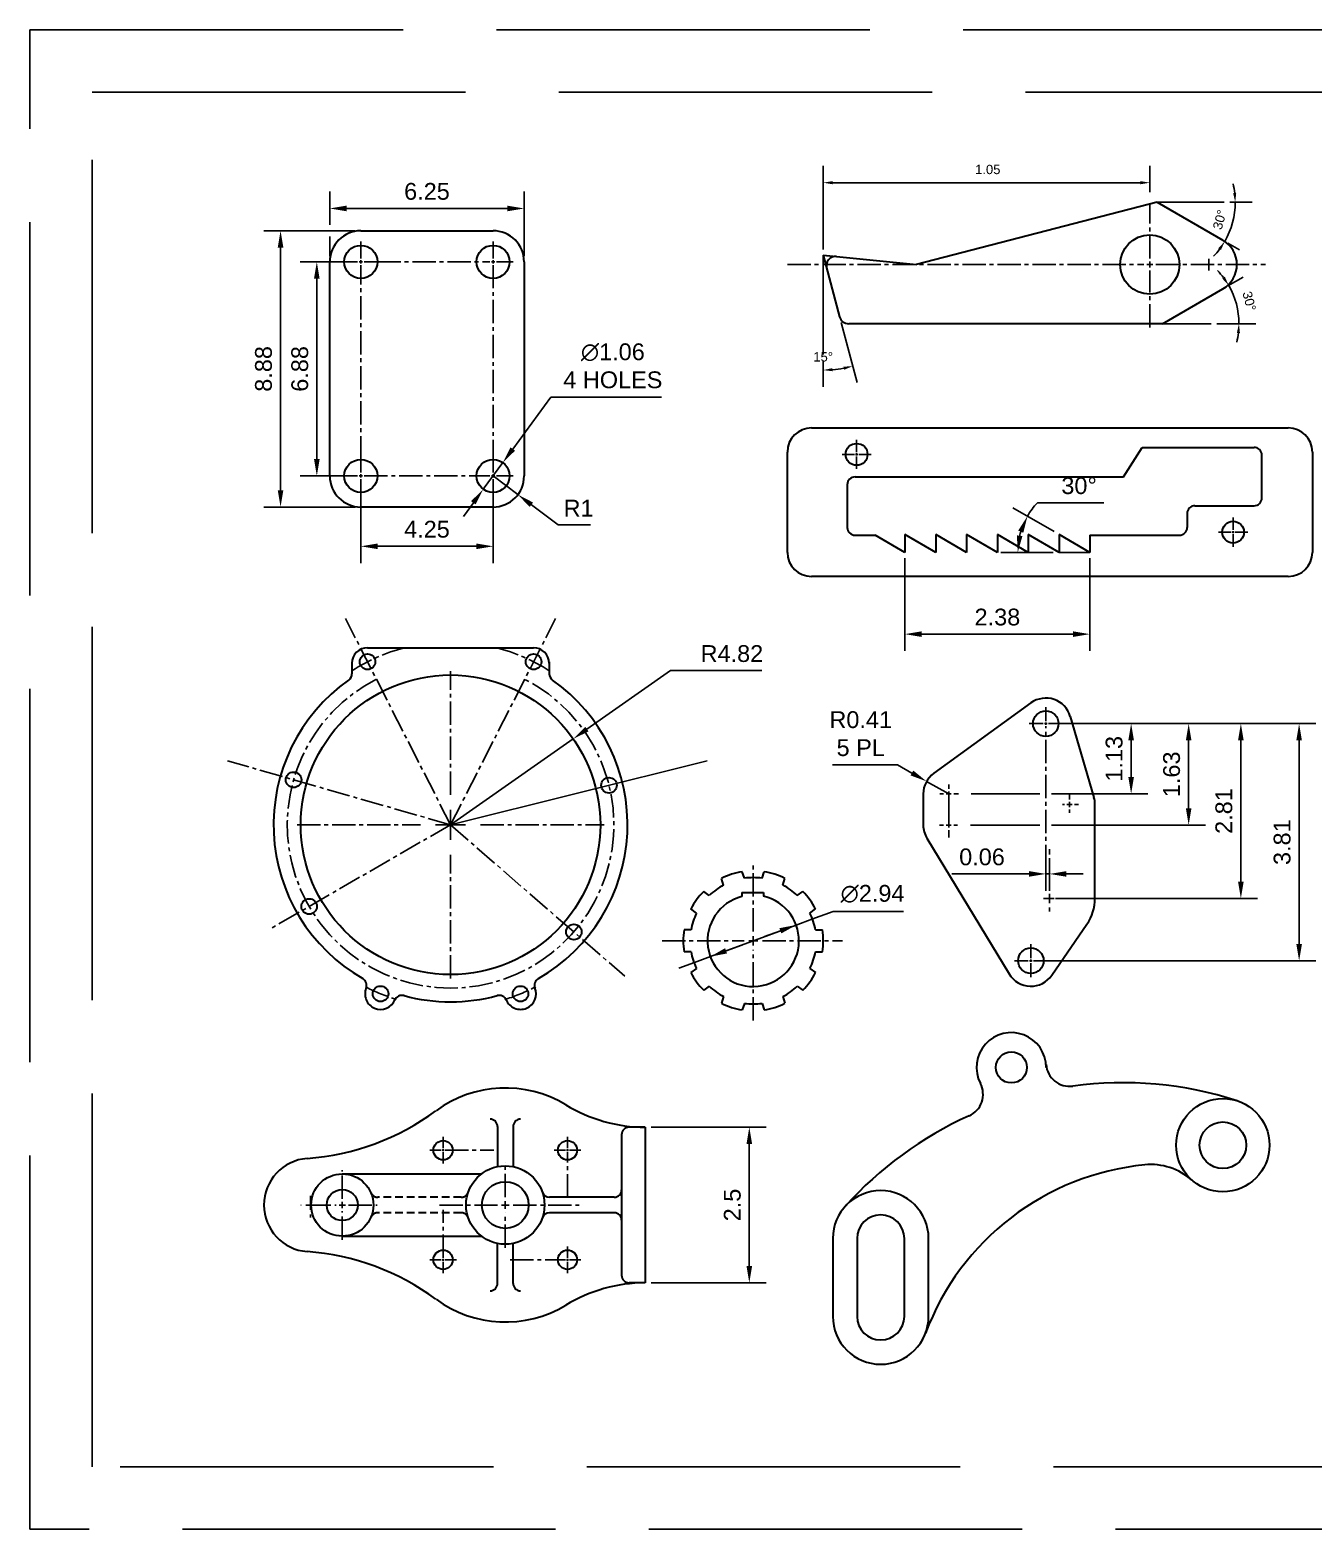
# Model space of a CAD drawing. Header units: millimetres. Extents: x -279.3 to -217.4, y 682.8 to 730.9.
# Drawn here: x -279.32 to -238.07, y 682.76 to 730.94 of the extents above; entities that cross this region are included whole.
import ezdxf

# ---------------------------------------------------------------- set-up
doc = ezdxf.new("R2010")
doc.units = ezdxf.units.MM
doc.header["$MEASUREMENT"] = 0
for name, pattern in [('ACAD_ISO02W100', [15, 12, -3]), ('CENTER2', [1.125, 0.75, -0.125, 0.125, -0.125]), ('DASHED2', [0.375, 0.25, -0.125])]:
    doc.linetypes.add(name, pattern=pattern)
doc.styles.get("Standard").update_dxf_attribs({"font": 'arial.ttf'})
doc.dimstyles.get("Standard").update_dxf_attribs({"dimscale": 3, "dimtxt": 0.18, "dimasz": 0.18, "dimexe": 0.18, "dimexo": 0.0625, "dimgap": 0.09, "dimtad": 1, "dimtoh": 1, "dimdsep": 46, "dimtxsty": 'Standard', "dimcen": 0.09, "dimadec": 0, "dimazin": 0, "dimtfac": 1, "dimtmove": 0, "dimatfit": 3, "dimfxl": 1, "dimtolj": 1, "dimtzin": 0, "dimarcsym": 0})

# ---------------------------------------------------------------- blocks, each defined once
blk = doc.blocks.new('*U1')
at = {"color": 0, "linetype": 'CENTER2', "transparency": 16777216}
for p, q in [((0, 0.1062), (0, 0.651)), ((-3.719, 0), (-0.1062, 0)), ((0.1062, 0), (0.651, 0)), ((0, -6.469), (0, -0.1062))]:
    blk.add_line(p, q, dxfattribs=at)
at = {"color": 0, "linetype": 'Continuous', "transparency": 16777216}
for p, q in [((-0.0531, 0), (0.0531, 0)), ((0, -0.0531), (0, 0.0531))]:
    blk.add_line(p, q, dxfattribs=at)
blk = doc.blocks.new('*U2')
at = {"color": 0, "linetype": 'CENTER2', "transparency": 16777216}
for p, q in [((0, 0.1062), (0, 0.651)), ((-0.651, 0), (-0.1062, 0)), ((0.1062, 0), (0.651, 0)), ((0, -6.349), (0, -0.1062))]:
    blk.add_line(p, q, dxfattribs=at)
at = {"color": 0, "linetype": 'Continuous', "transparency": 16777216}
for p, q in [((-0.0531, 0), (0.0531, 0)), ((0, -0.0531), (0, 0.0531))]:
    blk.add_line(p, q, dxfattribs=at)
blk = doc.blocks.new('*U3')
at = {"color": 0, "linetype": 'CENTER2', "transparency": 16777216}
for p, q in [((0, 0.1062), (0, 0.651)), ((-0.651, 0), (-0.1062, 0)), ((0.1062, 0), (3.719, 0)), ((0, -0.651), (0, -0.1062))]:
    blk.add_line(p, q, dxfattribs=at)
at = {"color": 0, "linetype": 'Continuous', "transparency": 16777216}
for p, q in [((-0.0531, 0), (0.0531, 0)), ((0, -0.0531), (0, 0.0531))]:
    blk.add_line(p, q, dxfattribs=at)
blk = doc.blocks.new('*U4')
at = {"color": 0, "linetype": 'CENTER2', "transparency": 16777216}
for p, q in [((0, 0.1062), (0, 0.651)), ((-0.651, 0), (-0.1062, 0)), ((0.1062, 0), (0.651, 0)), ((0, -0.651), (0, -0.1062))]:
    blk.add_line(p, q, dxfattribs=at)
at = {"color": 0, "linetype": 'Continuous', "transparency": 16777216}
for p, q in [((-0.0531, 0), (0.0531, 0)), ((0, -0.0531), (0, 0.0531))]:
    blk.add_line(p, q, dxfattribs=at)
blk = doc.blocks.new('*D5')
at = {"color": 0, "lineweight": -2, "transparency": 16777216}
for p, q in [((-269.683, 724.675), (-269.683, 725.744)), ((-263.433, 723.675), (-263.433, 725.744)), ((-269.143, 725.204), (-263.973, 725.204)), ((-269.683, 723.675), (-269.683, 724.3))]:
    blk.add_line(p, q, dxfattribs=at)
at = {"color": 0, "transparency": 16777216}
for points in [[(-269.143, 725.294), (-269.143, 725.114), (-269.683, 725.204)], [(-263.973, 725.294), (-263.973, 725.114), (-263.433, 725.204)]]:
    blk.add_solid(points, dxfattribs=at)
at = {"layer": 'Defpoints', "color": 0, "transparency": 16777216}
for p in [(-263.433, 725.204), (-269.683, 723.487), (-263.433, 723.487)]:
    blk.add_point(p, dxfattribs=at)
at = {"color": 0, "transparency": 16777216, "insert": (-266.558, 725.75), "char_height": 0.54, "attachment_point": 5}
blk.add_mtext('\\A1;6.25', dxfattribs=at)
blk = doc.blocks.new('*D6')
at = {"color": 0, "lineweight": -2, "transparency": 16777216}
for p, q in [((-268.87, 724.487), (-271.804, 724.487)), ((-271.264, 723.947), (-271.264, 716.147)), ((-268.87, 715.607), (-271.804, 715.607))]:
    blk.add_line(p, q, dxfattribs=at)
at = {"color": 0, "transparency": 16777216}
for points in [[(-271.354, 723.947), (-271.174, 723.947), (-271.264, 724.487)], [(-271.354, 716.147), (-271.174, 716.147), (-271.264, 715.607)]]:
    blk.add_solid(points, dxfattribs=at)
at = {"layer": 'Defpoints', "color": 0, "transparency": 16777216}
for p in [(-268.683, 724.487), (-271.264, 715.607), (-268.683, 715.607)]:
    blk.add_point(p, dxfattribs=at)
at = {"color": 0, "transparency": 16777216, "insert": (-271.81, 720.047), "char_height": 0.54, "attachment_point": 5, "rotation": 90}
blk.add_mtext('\\A1;8.88', dxfattribs=at)
blk = doc.blocks.new('*D7')
at = {"color": 0, "lineweight": -2, "transparency": 16777216}
for p, q in [((-268.87, 723.487), (-270.638, 723.487)), ((-270.098, 722.947), (-270.098, 717.147)), ((-268.87, 716.607), (-270.638, 716.607))]:
    blk.add_line(p, q, dxfattribs=at)
at = {"color": 0, "transparency": 16777216}
for points in [[(-270.188, 722.947), (-270.008, 722.947), (-270.098, 723.487)], [(-270.188, 717.147), (-270.008, 717.147), (-270.098, 716.607)]]:
    blk.add_solid(points, dxfattribs=at)
at = {"layer": 'Defpoints', "color": 0, "transparency": 16777216}
for p in [(-268.683, 723.487), (-270.098, 716.607), (-268.683, 716.607)]:
    blk.add_point(p, dxfattribs=at)
at = {"color": 0, "transparency": 16777216, "insert": (-270.644, 720.047), "char_height": 0.54, "attachment_point": 5, "rotation": 90}
blk.add_mtext('\\A1;6.88', dxfattribs=at)
blk = doc.blocks.new('*D8')
at = {"color": 0, "lineweight": -2, "transparency": 16777216}
for p, q in [((-268.683, 716.42), (-268.683, 713.806)), ((-264.433, 716.42), (-264.433, 713.806)), ((-268.143, 714.346), (-264.973, 714.346))]:
    blk.add_line(p, q, dxfattribs=at)
at = {"color": 0, "transparency": 16777216}
for points in [[(-268.143, 714.436), (-268.143, 714.256), (-268.683, 714.346)], [(-264.973, 714.436), (-264.973, 714.256), (-264.433, 714.346)]]:
    blk.add_solid(points, dxfattribs=at)
at = {"layer": 'Defpoints', "color": 0, "transparency": 16777216}
for p in [(-268.683, 716.607), (-264.433, 716.607), (-264.433, 714.346)]:
    blk.add_point(p, dxfattribs=at)
at = {"color": 0, "transparency": 16777216, "insert": (-266.558, 714.891), "char_height": 0.54, "attachment_point": 5}
blk.add_mtext('\\A1;4.25', dxfattribs=at)
blk = doc.blocks.new('*D9')
at = {"color": 0, "lineweight": -2, "transparency": 16777216}
for p, q in [((-262.58, 719.135), (-263.8, 717.471)), ((-259.013, 719.135), (-262.58, 719.135)), ((-264.747, 716.179), (-264.119, 717.035)), ((-265.066, 715.743), (-265.385, 715.308))]:
    blk.add_line(p, q, dxfattribs=at)
at = {"color": 0, "transparency": 16777216}
for points in [[(-263.872, 717.524), (-263.727, 717.418), (-264.119, 717.035)], [(-265.139, 715.797), (-264.994, 715.69), (-264.747, 716.179)]]:
    blk.add_solid(points, dxfattribs=at)
at = {"layer": 'Defpoints', "color": 0, "transparency": 16777216}
for p in [(-264.119, 717.035), (-264.747, 716.179)]:
    blk.add_point(p, dxfattribs=at)
at = {"color": 0, "transparency": 16777216, "insert": (-260.582, 720.144), "char_height": 0.54, "attachment_point": 5}
blk.add_mtext('\\A1;∅1.06\\P4 HOLES', dxfattribs=at)
blk = doc.blocks.new('*D10')
at = {"color": 0, "lineweight": -2, "transparency": 16777216}
for p, q in [((-264.433, 716.607), (-263.634, 716.006)), ((-262.337, 715.032), (-263.202, 715.682)), ((-261.3, 715.032), (-262.337, 715.032))]:
    blk.add_line(p, q, dxfattribs=at)
at = {"color": 0, "transparency": 16777216}
blk.add_solid([(-263.148, 715.754), (-263.256, 715.61), (-263.634, 716.006)], dxfattribs=at)
at = {"layer": 'Defpoints', "color": 0, "transparency": 16777216}
for p in [(-264.433, 716.607), (-263.634, 716.006)]:
    blk.add_point(p, dxfattribs=at)
at = {"color": 0, "transparency": 16777216, "insert": (-261.683, 715.573), "char_height": 0.54, "attachment_point": 5}
blk.add_mtext('\\A1;R1', dxfattribs=at)
blk = doc.blocks.new('*U11')
at = {"color": 0, "linetype": 'CENTER2', "transparency": 16777216}
for p, q in [((0, 0.19), (0, 1.931)), ((-11.651, 0), (-0.19, 0)), ((0.19, 0), (3.716, 0)), ((0, -2.02), (0, -0.19))]:
    blk.add_line(p, q, dxfattribs=at)
at = {"color": 0, "linetype": 'Continuous', "transparency": 16777216}
for p, q in [((-0.095, 0), (0.095, 0)), ((0, -0.095), (0, 0.095))]:
    blk.add_line(p, q, dxfattribs=at)
blk = doc.blocks.new('*D12')
at = {"color": 0, "lineweight": -2, "ltscale": 0.1, "transparency": 16777216}
for p, q in [((-253.821, 723.889), (-253.821, 726.572)), ((-243.321, 725.723), (-243.321, 726.572)), ((-253.521, 726.032), (-243.621, 726.032))]:
    blk.add_line(p, q, dxfattribs=at)
at = {"color": 0, "ltscale": 0.1, "transparency": 16777216}
for points in [[(-253.521, 726.082), (-253.521, 725.982), (-253.821, 726.032)], [(-243.621, 726.082), (-243.621, 725.982), (-243.321, 726.032)]]:
    blk.add_solid(points, dxfattribs=at)
at = {"layer": 'Defpoints', "color": 0, "ltscale": 0.1, "transparency": 16777216}
for p in [(-243.321, 726.032), (-243.321, 725.536), (-253.821, 723.701)]:
    blk.add_point(p, dxfattribs=at)
at = {"color": 0, "ltscale": 0.1, "transparency": 16777216, "insert": (-248.53, 726.455), "char_height": 0.3, "attachment_point": 5}
blk.add_mtext('\\A1;1.05', dxfattribs=at)
blk = doc.blocks.new('*D13')
at = {"color": 0, "lineweight": -2, "ltscale": 0.1, "transparency": 16777216}
for p, q in [((-253.243, 721.543), (-252.726, 719.614)), ((-253.821, 720.321), (-253.821, 719.469))]:
    blk.add_line(p, q, dxfattribs=at)
blk.add_arc((-253.821, 723.701), 3.692, 274.6568, 280.3432, dxfattribs=at)
at = {"color": 0, "ltscale": 0.1, "transparency": 16777216}
for points in [[(-253.519, 719.972), (-253.523, 720.072), (-253.821, 720.009)], [(-253.169, 720.118), (-253.147, 720.021), (-252.865, 720.135)]]:
    blk.add_solid(points, dxfattribs=at)
at = {"layer": 'Defpoints', "color": 0, "ltscale": 0.1, "transparency": 16777216}
for p in [(-253.821, 723.701), (-253.821, 723.701), (-253.291, 721.724), (-253.821, 720.509), (-253.18, 720.065)]:
    blk.add_point(p, dxfattribs=at)
at = {"color": 0, "ltscale": 0.1, "transparency": 16777216, "insert": (-253.821, 720.433), "char_height": 0.3, "attachment_point": 5}
blk.add_mtext('\\A1;15°', dxfattribs=at)
blk = doc.blocks.new('*U14')
at = {"color": 0, "linetype": 'CENTER2', "transparency": 16777216}
for p, q in [((0, 0.082), (0, 0.53)), ((-0.53, 0), (-0.082, 0)), ((0.082, 0), (0.53, 0)), ((0, -4.642), (0, -0.082))]:
    blk.add_line(p, q, dxfattribs=at)
at = {"color": 0, "linetype": 'Continuous', "transparency": 16777216}
for p, q in [((-0.041, 0), (0.041, 0)), ((0, -0.041), (0, 0.041))]:
    blk.add_line(p, q, dxfattribs=at)
blk = doc.blocks.new('*U15')
at = {"color": 0, "linetype": 'CENTER2', "transparency": 16777216}
for p, q in [((0, 0.082), (0, 0.53)), ((-0.53, 0), (-0.082, 0)), ((0.082, 0), (0.53, 0)), ((0, -0.53), (0, -0.082))]:
    blk.add_line(p, q, dxfattribs=at)
at = {"color": 0, "linetype": 'Continuous', "transparency": 16777216}
for p, q in [((-0.041, 0), (0.041, 0)), ((0, -0.041), (0, 0.041))]:
    blk.add_line(p, q, dxfattribs=at)
blk = doc.blocks.new('*U16')
at = {"color": 0, "linetype": 'CENTER2', "transparency": 16777216}
for p, q in [((-0.287, 0), (-0.164, 0)), ((0, 0.164), (0, 0.303)), ((0.164, 0), (0.315, 0)), ((0, -0.94), (0, -0.164))]:
    blk.add_line(p, q, dxfattribs=at)
at = {"color": 0, "linetype": 'Continuous', "transparency": 16777216}
for p, q in [((-0.082, 0), (0.082, 0)), ((0, -0.082), (0, 0.082))]:
    blk.add_line(p, q, dxfattribs=at)
blk = doc.blocks.new('*U17')
at = {"color": 0, "linetype": 'CENTER2', "transparency": 16777216}
for p, q in [((0, 0.164), (0, 0.94)), ((-0.3, 0), (-0.164, 0)), ((0.164, 0), (0.279, 0)), ((0, -0.396), (0, -0.164))]:
    blk.add_line(p, q, dxfattribs=at)
at = {"color": 0, "linetype": 'Continuous', "transparency": 16777216}
for p, q in [((-0.082, 0), (0.082, 0)), ((0, -0.082), (0, 0.082))]:
    blk.add_line(p, q, dxfattribs=at)
blk = doc.blocks.new('*U18')
at = {"color": 0, "linetype": 'CENTER2', "transparency": 16777216}
for p, q in [((0, 0.292), (0, 1.58)), ((-0.193, 0), (-0.146, 0)), ((0.292, 0), (0.554, 0)), ((0, -0.418), (0, -0.292))]:
    blk.add_line(p, q, dxfattribs=at)
at = {"color": 0, "linetype": 'Continuous', "transparency": 16777216}
for p, q in [((-0.146, 0), (0.146, 0)), ((0, -0.146), (0, 0.146))]:
    blk.add_line(p, q, dxfattribs=at)
blk = doc.blocks.new('*U19')
at = {"color": 0, "linetype": 'CENTER2', "transparency": 16777216}
for p, q in [((-0.227, 0), (-0.164, 0)), ((0, 0.164), (0, 0.317)), ((0.164, 0), (0.286, 0)), ((0, -0.271), (0, -0.164))]:
    blk.add_line(p, q, dxfattribs=at)
at = {"color": 0, "linetype": 'Continuous', "transparency": 16777216}
for p, q in [((-0.082, 0), (0.082, 0)), ((0, -0.082), (0, 0.082))]:
    blk.add_line(p, q, dxfattribs=at)
blk = doc.blocks.new('*D20')
at = {"color": 0, "lineweight": -2, "transparency": 16777216}
for p, q in [((-246.664, 704.179), (-246.664, 703.276)), ((-246.544, 704.179), (-246.544, 703.276)), ((-247.204, 703.816), (-249.687, 703.816)), ((-246.544, 703.816), (-246.664, 703.816)), ((-246.004, 703.816), (-245.464, 703.816))]:
    blk.add_line(p, q, dxfattribs=at)
at = {"color": 0, "transparency": 16777216}
for points in [[(-247.204, 703.906), (-247.204, 703.726), (-246.664, 703.816)], [(-246.004, 703.906), (-246.004, 703.726), (-246.544, 703.816)]]:
    blk.add_solid(points, dxfattribs=at)
at = {"layer": 'Defpoints', "color": 0, "transparency": 16777216}
for p in [(-246.664, 704.367), (-246.544, 704.367), (-246.664, 703.816)]:
    blk.add_point(p, dxfattribs=at)
at = {"color": 0, "transparency": 16777216, "insert": (-248.715, 704.361), "char_height": 0.54, "attachment_point": 5}
blk.add_mtext('\\A1;0.06', dxfattribs=at)
blk = doc.blocks.new('*D21')
at = {"color": 0, "lineweight": -2, "transparency": 16777216}
for p, q in [((-253.522, 707.325), (-251.437, 707.325)), ((-251.437, 707.325), (-250.967, 707.059)), ((-249.784, 706.387), (-250.497, 706.792))]:
    blk.add_line(p, q, dxfattribs=at)
at = {"color": 0, "transparency": 16777216}
blk.add_solid([(-250.923, 707.137), (-251.011, 706.981), (-250.497, 706.792)], dxfattribs=at)
at = {"layer": 'Defpoints', "color": 0, "transparency": 16777216}
for p in [(-250.497, 706.792), (-249.784, 706.387)]:
    blk.add_point(p, dxfattribs=at)
at = {"color": 0, "transparency": 16777216, "insert": (-252.614, 708.321), "char_height": 0.54, "attachment_point": 5}
blk.add_mtext('\\A1;R0.41\\P5 PL', dxfattribs=at)
blk = doc.blocks.new('*D22')
at = {"color": 0, "lineweight": -2, "transparency": 16777216}
for p, q in [((-240.745, 725.401), (-240.035, 725.401)), ((-240.809, 724.087), (-240.443, 723.876))]:
    blk.add_line(p, q, dxfattribs=at)
for start, end in [(6.8505, 13.7009), (330, 0), (316.2991, 323.1495)]:
    blk.add_arc((-243.085, 725.401), 2.511, start, end, dxfattribs=at)
at = {"color": 0, "transparency": 16777216}
for points in [[(-240.543, 725.704), (-240.642, 725.698), (-240.575, 725.401)], [(-241.118, 723.923), (-241.034, 723.868), (-240.911, 724.146)]]:
    blk.add_solid(points, dxfattribs=at)
at = {"layer": 'Defpoints', "color": 0, "transparency": 16777216}
for p in [(-243.085, 725.401), (-243.085, 725.401), (-240.933, 725.401), (-240.613, 724.966), (-240.971, 724.181)]:
    blk.add_point(p, dxfattribs=at)
at = {"color": 0, "transparency": 16777216, "insert": (-241.074, 724.843), "char_height": 0.3, "attachment_point": 5, "rotation": 74.4737}
blk.add_mtext('\\A1;30°', dxfattribs=at)
blk = doc.blocks.new('*D23')
at = {"color": 0, "lineweight": -2, "transparency": 16777216}
for p, q in [((-240.809, 722.716), (-240.317, 723)), ((-241.163, 721.501), (-239.915, 721.501))]:
    blk.add_line(p, q, dxfattribs=at)
for start, end in [(37.0005, 44.0011), (0, 30), (345.9989, 352.9995)]:
    blk.add_arc((-242.912, 721.501), 2.457, start, end, dxfattribs=at)
at = {"color": 0, "transparency": 16777216}
for points in [[(-240.908, 723.008), (-240.992, 722.952), (-240.784, 722.73)], [(-240.523, 721.205), (-240.423, 721.199), (-240.455, 721.501)]]:
    blk.add_solid(points, dxfattribs=at)
at = {"layer": 'Defpoints', "color": 0, "transparency": 16777216}
for p in [(-240.971, 722.622), (-240.603, 722.342), (-242.912, 721.501), (-242.912, 721.501), (-241.35, 721.501)]:
    blk.add_point(p, dxfattribs=at)
at = {"color": 0, "transparency": 16777216, "insert": (-240.124, 722.224), "char_height": 0.3, "attachment_point": 5, "rotation": 284.5297}
blk.add_mtext('\\A1;30°', dxfattribs=at)
blk = doc.blocks.new('*D24')
at = {"color": 0, "lineweight": -2, "transparency": 16777216}
for p, q in [((-246.477, 708.647), (-243.381, 708.647)), ((-243.921, 708.107), (-243.921, 706.927)), ((-249.059, 706.387), (-246.852, 706.387)), ((-246.477, 706.387), (-243.381, 706.387))]:
    blk.add_line(p, q, dxfattribs=at)
at = {"color": 0, "transparency": 16777216}
for points in [[(-244.011, 708.107), (-243.831, 708.107), (-243.921, 708.647)], [(-244.011, 706.927), (-243.831, 706.927), (-243.921, 706.387)]]:
    blk.add_solid(points, dxfattribs=at)
at = {"layer": 'Defpoints', "color": 0, "transparency": 16777216}
for p in [(-246.664, 708.647), (-249.246, 706.387), (-243.921, 706.387)]:
    blk.add_point(p, dxfattribs=at)
at = {"color": 0, "transparency": 16777216, "insert": (-244.466, 707.517), "char_height": 0.54, "attachment_point": 5, "rotation": 90}
blk.add_mtext('\\A1;1.13', dxfattribs=at)
blk = doc.blocks.new('*D25')
at = {"color": 0, "lineweight": -2, "transparency": 16777216}
for p, q in [((-246.477, 708.647), (-241.532, 708.647)), ((-242.072, 708.107), (-242.072, 705.927)), ((-249.086, 705.387), (-246.852, 705.387)), ((-246.477, 705.387), (-241.532, 705.387))]:
    blk.add_line(p, q, dxfattribs=at)
at = {"color": 0, "transparency": 16777216}
for points in [[(-242.162, 708.107), (-241.982, 708.107), (-242.072, 708.647)], [(-242.162, 705.927), (-241.982, 705.927), (-242.072, 705.387)]]:
    blk.add_solid(points, dxfattribs=at)
at = {"layer": 'Defpoints', "color": 0, "transparency": 16777216}
for p in [(-246.664, 708.647), (-249.274, 705.387), (-242.072, 705.387)]:
    blk.add_point(p, dxfattribs=at)
at = {"color": 0, "transparency": 16777216, "insert": (-242.618, 707.017), "char_height": 0.54, "attachment_point": 5, "rotation": 90}
blk.add_mtext('\\A1;1.63', dxfattribs=at)
blk = doc.blocks.new('*D26')
at = {"color": 0, "lineweight": -2, "transparency": 16777216}
for p, q in [((-246.477, 708.647), (-239.854, 708.647)), ((-240.394, 708.107), (-240.394, 703.567)), ((-246.357, 703.027), (-239.854, 703.027))]:
    blk.add_line(p, q, dxfattribs=at)
at = {"color": 0, "transparency": 16777216}
for points in [[(-240.484, 708.107), (-240.304, 708.107), (-240.394, 708.647)], [(-240.484, 703.567), (-240.304, 703.567), (-240.394, 703.027)]]:
    blk.add_solid(points, dxfattribs=at)
at = {"layer": 'Defpoints', "color": 0, "transparency": 16777216}
for p in [(-246.664, 708.647), (-246.544, 703.027), (-240.394, 703.027)]:
    blk.add_point(p, dxfattribs=at)
at = {"color": 0, "transparency": 16777216, "insert": (-240.939, 705.837), "char_height": 0.54, "attachment_point": 5, "rotation": 90}
blk.add_mtext('\\A1;2.81', dxfattribs=at)
blk = doc.blocks.new('*D27')
at = {"color": 0, "lineweight": -2, "transparency": 16777216}
for p, q in [((-246.477, 708.647), (-237.981, 708.647)), ((-238.521, 708.107), (-238.521, 701.567)), ((-246.957, 701.027), (-237.981, 701.027))]:
    blk.add_line(p, q, dxfattribs=at)
at = {"color": 0, "transparency": 16777216}
for points in [[(-238.611, 708.107), (-238.431, 708.107), (-238.521, 708.647)], [(-238.611, 701.567), (-238.431, 701.567), (-238.521, 701.027)]]:
    blk.add_solid(points, dxfattribs=at)
at = {"layer": 'Defpoints', "color": 0, "transparency": 16777216}
for p in [(-246.664, 708.647), (-247.144, 701.027), (-238.521, 701.027)]:
    blk.add_point(p, dxfattribs=at)
at = {"color": 0, "transparency": 16777216, "insert": (-239.066, 704.837), "char_height": 0.54, "attachment_point": 5, "rotation": 90}
blk.add_mtext('\\A1;3.81', dxfattribs=at)
blk = doc.blocks.new('*U28')
at = {"color": 0, "linetype": 'CENTER2', "transparency": 16777216}
for p, q in [((-0.47, 0), (-0.07, 0)), ((0, 0.07), (0, 0.47)), ((0.07, 0), (0.47, 0)), ((0, -0.47), (0, -0.07))]:
    blk.add_line(p, q, dxfattribs=at)
at = {"color": 0, "linetype": 'Continuous', "transparency": 16777216}
for p, q in [((-0.035, 0), (0.035, 0)), ((0, -0.035), (0, 0.035))]:
    blk.add_line(p, q, dxfattribs=at)
blk = doc.blocks.new('*U29')
at = {"color": 0, "linetype": 'CENTER2', "transparency": 16777216}
for p, q in [((-0.47, 0), (-0.07, 0)), ((0, 0.07), (0, 0.47)), ((0.07, 0), (0.47, 0)), ((0, -0.47), (0, -0.07))]:
    blk.add_line(p, q, dxfattribs=at)
at = {"color": 0, "linetype": 'Continuous', "transparency": 16777216}
for p, q in [((-0.035, 0), (0.035, 0)), ((0, -0.035), (0, 0.035))]:
    blk.add_line(p, q, dxfattribs=at)
blk = doc.blocks.new('*D30')
at = {"color": 0, "lineweight": -2, "transparency": 16777216}
for p, q in [((-246.399, 714.817), (-247.724, 715.582)), ((-246.933, 715.745), (-244.794, 715.745)), ((-246.424, 714.151), (-248.107, 714.151))]:
    blk.add_line(p, q, dxfattribs=at)
for start, end in [(136.6468, 150), (163.3532, 166.6468)]:
    blk.add_arc((-245.245, 714.151), 2.322, start, end, dxfattribs=at)
at = {"color": 0, "transparency": 16777216}
for points in [[(-247.552, 714.851), (-247.387, 714.78), (-247.256, 715.312)], [(-247.415, 714.676), (-247.594, 714.697), (-247.567, 714.151)]]:
    blk.add_solid(points, dxfattribs=at)
at = {"layer": 'Defpoints', "color": 0, "transparency": 16777216}
for p in [(-247.532, 714.554), (-246.236, 714.723), (-246.236, 714.151), (-245.245, 714.151), (-245.245, 714.151)]:
    blk.add_point(p, dxfattribs=at)
at = {"color": 0, "transparency": 16777216, "insert": (-245.594, 716.291), "char_height": 0.54, "attachment_point": 5}
blk.add_mtext('\\A1;30°', dxfattribs=at)
blk = doc.blocks.new('*D31')
at = {"color": 0, "lineweight": -2, "transparency": 16777216}
for p, q in [((-251.195, 713.963), (-251.195, 710.983)), ((-245.245, 713.963), (-245.245, 710.983)), ((-245.785, 711.523), (-250.655, 711.523))]:
    blk.add_line(p, q, dxfattribs=at)
at = {"color": 0, "transparency": 16777216}
for points in [[(-250.655, 711.613), (-250.655, 711.433), (-251.195, 711.523)], [(-245.785, 711.613), (-245.785, 711.433), (-245.245, 711.523)]]:
    blk.add_solid(points, dxfattribs=at)
at = {"layer": 'Defpoints', "color": 0, "transparency": 16777216}
for p in [(-251.195, 714.151), (-245.245, 714.151), (-251.195, 711.523)]:
    blk.add_point(p, dxfattribs=at)
at = {"color": 0, "transparency": 16777216, "insert": (-248.22, 712.069), "char_height": 0.54, "attachment_point": 5}
blk.add_mtext('\\A1;2.38', dxfattribs=at)
blk = doc.blocks.new('*D32')
at = {"color": 0, "lineweight": -2, "transparency": 16777216}
for p, q in [((-258.732, 710.349), (-261.414, 708.469)), ((-255.798, 710.349), (-258.732, 710.349)), ((-265.799, 705.395), (-261.856, 708.159))]:
    blk.add_line(p, q, dxfattribs=at)
at = {"color": 0, "transparency": 16777216}
blk.add_solid([(-261.465, 708.543), (-261.362, 708.396), (-261.856, 708.159)], dxfattribs=at)
at = {"layer": 'Defpoints', "color": 0, "transparency": 16777216}
for p in [(-261.856, 708.159), (-265.799, 705.395)]:
    blk.add_point(p, dxfattribs=at)
at = {"color": 0, "transparency": 16777216, "insert": (-256.755, 710.895), "char_height": 0.54, "attachment_point": 5}
blk.add_mtext('\\A1;R4.82', dxfattribs=at)
blk = doc.blocks.new('*U33')
at = {"color": 0, "linetype": 'CENTER2', "transparency": 16777216}
for p, q in [((0, 0.963), (0, 4.935)), ((-4.935, 0), (-0.963, 0)), ((0.963, 0), (4.935, 0)), ((0, -4.935), (0, -0.963))]:
    blk.add_line(p, q, dxfattribs=at)
at = {"color": 0, "linetype": 'Continuous', "transparency": 16777216}
for p, q in [((-0.4815, 0), (0.4815, 0)), ((0, -0.4815), (0, 0.4815))]:
    blk.add_line(p, q, dxfattribs=at)
blk = doc.blocks.new('*U34')
at = {"color": 7, "lineweight": 30}
for p, q in [((-0.125, 0.35), (0.098, 0.35)), ((-0.125, -0.35), (0.098, -0.35))]:
    blk.add_line(p, q, dxfattribs=at)
blk.add_arc((-2.125, 0), 2.25, 351.051, 8.949, dxfattribs=at)
blk = doc.blocks.new('*U35')
at = {"color": 0, "linetype": 'ByBlock', "lineweight": -2, "transparency": 16777216}
for p, rotation in [((-191.682, 720.936), 108), ((-190.368, 720.936), 72), ((-192.744, 720.164), 144), ((-189.306, 720.164), 35.99999999999997), ((-193.15, 718.915), 180), ((-192.744, 717.667), 215.9999999999999), ((-189.306, 717.667), 323.9999999999999), ((-191.682, 716.895), 251.9999999999999), ((-190.368, 716.895), 287.9999999999999)]:
    blk.add_blockref('*U34', p, dxfattribs=dict(at, rotation=rotation))
blk.add_blockref('*U34', (-188.9, 718.915), dxfattribs=at)
blk = doc.blocks.new('*U36')
at = {"color": 0, "linetype": 'CENTER2', "transparency": 16777216}
for p, q in [((0, 0.294), (0, 2.472)), ((-2.932, 0), (-0.294, 0)), ((0.294, 0), (2.867, 0)), ((0, -2.561), (0, -0.294))]:
    blk.add_line(p, q, dxfattribs=at)
at = {"color": 0, "linetype": 'Continuous', "transparency": 16777216}
for p, q in [((-0.147, 0), (0.147, 0)), ((0, -0.147), (0, 0.147))]:
    blk.add_line(p, q, dxfattribs=at)
blk = doc.blocks.new('*D37')
at = {"color": 0, "lineweight": -2, "transparency": 16777216}
for p, q in [((-253.498, 702.614), (-254.183, 702.361)), ((-251.24, 702.614), (-253.498, 702.614)), ((-257.448, 701.159), (-254.69, 702.175)), ((-255.196, 701.988), (-255.703, 701.802)), ((-254.69, 702.175), (-254.183, 702.361)), ((-256.942, 701.345), (-256.435, 701.532)), ((-257.448, 701.159), (-257.955, 700.972)), ((-257.955, 700.972), (-258.462, 700.785))]:
    blk.add_line(p, q, dxfattribs=at)
at = {"color": 0, "transparency": 16777216}
for points in [[(-255.227, 702.073), (-255.165, 701.904), (-254.69, 702.175)], [(-256.973, 701.43), (-256.911, 701.261), (-257.448, 701.159)]]:
    blk.add_solid(points, dxfattribs=at)
at = {"layer": 'Defpoints', "color": 0, "transparency": 16777216}
for p in [(-254.69, 702.175), (-257.448, 701.159)]:
    blk.add_point(p, dxfattribs=at)
at = {"color": 0, "transparency": 16777216, "insert": (-252.234, 703.175), "char_height": 0.54, "attachment_point": 5}
blk.add_mtext('\\A1;∅2.94', dxfattribs=at)
blk = doc.blocks.new('*D58')
at = {"color": 0, "lineweight": -2, "transparency": 16777216}
for p, q in [((-259.352, 695.676), (-255.655, 695.676)), ((-256.195, 691.216), (-256.195, 695.136)), ((-259.352, 690.676), (-255.655, 690.676))]:
    blk.add_line(p, q, dxfattribs=at)
at = {"color": 0, "transparency": 16777216}
for points in [[(-256.285, 695.136), (-256.105, 695.136), (-256.195, 695.676)], [(-256.285, 691.216), (-256.105, 691.216), (-256.195, 690.676)]]:
    blk.add_solid(points, dxfattribs=at)
at = {"layer": 'Defpoints', "color": 0, "transparency": 16777216}
for p in [(-259.539, 695.676), (-256.195, 695.676), (-259.539, 690.676)]:
    blk.add_point(p, dxfattribs=at)
at = {"color": 0, "transparency": 16777216, "insert": (-256.74, 693.176), "char_height": 0.54, "attachment_point": 5, "rotation": 90}
blk.add_mtext('\\A1;2.5', dxfattribs=at)
blk = doc.blocks.new('*U59')
at = {"color": 0, "linetype": 'CENTER2', "transparency": 16777216}
for p, q in [((0, 0.252), (0, 1.38)), ((-2.12, 0), (-0.252, 0)), ((0.252, 0), (2.483, 0)), ((0, -1.38), (0, -0.252))]:
    blk.add_line(p, q, dxfattribs=at)
at = {"color": 0, "linetype": 'Continuous', "transparency": 16777216}
for p, q in [((-0.126, 0), (0.126, 0)), ((0, -0.126), (0, 0.126))]:
    blk.add_line(p, q, dxfattribs=at)
blk = doc.blocks.new('*U60')
at = {"color": 0, "linetype": 'CENTER2', "transparency": 16777216}
for p, q in [((0, 0.2), (0, 1.12)), ((-1.12, 0), (-0.2, 0)), ((0.2, 0), (1.12, 0)), ((0, -1.12), (0, -0.2))]:
    blk.add_line(p, q, dxfattribs=at)
at = {"color": 0, "linetype": 'Continuous', "transparency": 16777216}
for p, q in [((-0.1, 0), (0.1, 0)), ((0, -0.1), (0, 0.1))]:
    blk.add_line(p, q, dxfattribs=at)
blk = doc.blocks.new('*U61')
at = {"color": 0, "linetype": 'CENTER2', "transparency": 16777216}
for p, q in [((-0.316, 0), (-0.3, 0)), ((0, 0.15), (0, 0.294)), ((0.15, 0), (0.195, 0)), ((0, -0.401), (0, -0.3))]:
    blk.add_line(p, q, dxfattribs=at)
at = {"color": 0, "linetype": 'Continuous', "transparency": 16777216}
for p, q in [((-0.15, 0), (0.15, 0)), ((0, -0.15), (0, 0.15))]:
    blk.add_line(p, q, dxfattribs=at)
blk = doc.blocks.new('*U62')
at = {"color": 0, "linetype": 'CENTER2', "transparency": 16777216}
for p, q in [((-1.845, 0), (-0.062, 0)), ((0, 0.062), (0, 0.43)), ((0.062, 0), (0.43, 0)), ((0, -0.43), (0, -0.062))]:
    blk.add_line(p, q, dxfattribs=at)
at = {"color": 0, "linetype": 'Continuous', "transparency": 16777216}
for p, q in [((-0.031, 0), (0.031, 0)), ((0, -0.031), (0, 0.031))]:
    blk.add_line(p, q, dxfattribs=at)
blk = doc.blocks.new('*U63')
at = {"color": 0, "linetype": 'CENTER2', "transparency": 16777216}
for p, q in [((-0.43, 0), (-0.062, 0)), ((0, 0.062), (0, 0.43)), ((0.062, 0), (0.43, 0)), ((0, -1.516), (0, -0.062))]:
    blk.add_line(p, q, dxfattribs=at)
at = {"color": 0, "linetype": 'Continuous', "transparency": 16777216}
for p, q in [((-0.031, 0), (0.031, 0)), ((0, -0.031), (0, 0.031))]:
    blk.add_line(p, q, dxfattribs=at)
blk = doc.blocks.new('*U64')
at = {"color": 0, "linetype": 'CENTER2', "transparency": 16777216}
for p, q in [((-0.43, 0), (-0.062, 0)), ((0, 0.062), (0, 0.43)), ((0.062, 0), (1.634, 0)), ((0, -0.43), (0, -0.062))]:
    blk.add_line(p, q, dxfattribs=at)
at = {"color": 0, "linetype": 'Continuous', "transparency": 16777216}
for p, q in [((-0.031, 0), (0.031, 0)), ((0, -0.031), (0, 0.031))]:
    blk.add_line(p, q, dxfattribs=at)
blk = doc.blocks.new('*U65')
at = {"color": 0, "linetype": 'CENTER2', "transparency": 16777216}
for p, q in [((0, 0.062), (0, 1.605)), ((-0.43, 0), (-0.062, 0)), ((0.062, 0), (0.43, 0)), ((0, -0.43), (0, -0.062))]:
    blk.add_line(p, q, dxfattribs=at)
at = {"color": 0, "linetype": 'Continuous', "transparency": 16777216}
for p, q in [((-0.031, 0), (0.031, 0)), ((0, -0.031), (0, 0.031))]:
    blk.add_line(p, q, dxfattribs=at)

msp = doc.modelspace()

# ---------------------------------------------------------------- linework, layer by layer
at = {"color": 7, "lineweight": 30}
for p, q in [((-243.085, 725.401), (-250.821, 723.401)), ((-243.085, 725.401), (-240.971, 724.181)), ((-253.821, 723.701), (-253.291, 721.724)), ((-253.821, 723.701), (-250.821, 723.401)), ((-242.912, 721.501), (-240.971, 722.622)), ((-242.912, 721.501), (-253.001, 721.501)), ((-254.195, 718.151), (-238.87, 718.151)), ((-254.97, 714.151), (-254.97, 717.376)), ((-244.17, 716.576), (-243.57, 717.526)), ((-243.57, 717.526), (-239.97, 717.526)), ((-238.095, 717.376), (-238.095, 714.151)), ((-239.72, 715.901), (-239.72, 717.276)), ((-252.795, 716.576), (-244.17, 716.576)), ((-253.045, 716.326), (-253.045, 714.951)), ((-241.87, 715.651), (-239.97, 715.651)), ((-242.12, 715.401), (-242.12, 714.951)), ((-252.795, 714.701), (-252.147, 714.701)), ((-251.195, 714.151), (-252.147, 714.701)), ((-251.195, 714.723), (-251.195, 714.151)), ((-250.203, 714.151), (-251.195, 714.723)), ((-250.203, 714.723), (-250.203, 714.151)), ((-249.211, 714.151), (-250.203, 714.723)), ((-249.211, 714.723), (-249.211, 714.151)), ((-248.22, 714.151), (-249.211, 714.723)), ((-248.22, 714.723), (-248.22, 714.151)), ((-247.228, 714.151), (-248.22, 714.723)), ((-247.228, 714.723), (-247.228, 714.151)), ((-246.236, 714.151), (-247.228, 714.723)), ((-245.245, 714.151), (-246.236, 714.723)), ((-246.236, 714.723), (-246.236, 714.151)), ((-245.245, 714.701), (-245.245, 714.151)), ((-245.245, 714.701), (-242.37, 714.701)), ((-251.195, 714.151), (-251.195, 714.151)), ((-251.195, 714.151), (-251.195, 714.151)), ((-238.87, 713.376), (-254.195, 713.376)), ((-268.968, 710.635), (-268.968, 710.252)), ((-268.468, 711.085), (-263.129, 711.085)), ((-262.629, 710.635), (-262.629, 710.252)), ((-247.145, 709.312), (-250.265, 707.052)), ((-245.877, 708.878), (-245.117, 706.278)), ((-250.604, 706.387), (-250.604, 705.387)), ((-245.084, 703.027), (-245.084, 706.047)), ((-250.486, 704.963), (-247.846, 700.603)), ((-256.437, 703.219), (-255.737, 703.219)), ((-256.437, 703.219), (-256.437, 703.09)), ((-255.737, 703.219), (-255.737, 703.099)), ((-246.469, 700.562), (-245.342, 702.2)), ((-268.503, 700.174), (-268.511, 700.154)), ((-263.095, 700.174), (-263.087, 700.154)), ((-267.579, 699.791), (-267.587, 699.772)), ((-264.019, 699.791), (-264.01, 699.772)), ((-268.24, 699.501), (-268.24, 699.501)), ((-263.357, 699.501), (-263.357, 699.501)), ((-264.289, 695.696), (-264.289, 694.411)), ((-263.789, 695.696), (-263.789, 694.411)), ((-260.299, 695.436), (-260.299, 690.916)), ((-259.539, 695.676), (-260.059, 695.676)), ((-259.539, 695.676), (-259.539, 690.676)), ((-269.279, 694.176), (-264.806, 694.176)), ((-260.539, 693.426), (-262.621, 693.426)), ((-260.539, 692.926), (-262.621, 692.926)), ((-269.279, 692.176), (-264.806, 692.176)), ((-264.289, 690.656), (-264.289, 691.941)), ((-263.789, 690.656), (-263.789, 691.941)), ((-259.539, 690.676), (-260.059, 690.676))]:
    msp.add_line(p, q, dxfattribs=at)
at = {"color": 4}
for p, q in [((-243.085, 725.401), (-240.933, 725.401)), ((-253.821, 723.701), (-253.821, 720.509)), ((-242.912, 721.501), (-241.35, 721.501)), ((-245.245, 714.151), (-246.236, 714.151))]:
    msp.add_line(p, q, dxfattribs=at)
at = {"lineweight": 30}
for p, q in [((-268.683, 724.487), (-264.433, 724.487)), ((-269.683, 716.607), (-269.683, 723.487)), ((-263.433, 723.487), (-263.433, 716.607)), ((-264.433, 715.607), (-268.683, 715.607))]:
    msp.add_line(p, q, dxfattribs=at)
at = {"color": 2, "linetype": 'CENTER2'}
for p, q in [((-241.421, 723.214), (-241.421, 723.589)), ((-265.799, 705.395), (-269.175, 712.022)), ((-265.799, 705.395), (-262.422, 712.022)), ((-265.799, 705.395), (-272.964, 707.45)), ((-265.799, 705.395), (-271.549, 702.075)), ((-265.799, 705.395), (-260.201, 700.529))]:
    msp.add_line(p, q, dxfattribs=at)
at = {"color": 2}
msp.add_line((-265.799, 705.395), (-257.546, 707.453), dxfattribs=at)
at = {"color": 7, "linetype": 'DASHED2', "lineweight": 30}
for p, q in [((-265.457, 693.426), (-268.14, 693.426)), ((-265.457, 692.926), (-268.14, 692.926))]:
    msp.add_line(p, q, dxfattribs=at)
at = {"color": 5, "linetype": 'ACAD_ISO02W100'}
for points in [[(-279.319, 730.94), (-217.421, 730.94), (-217.421, 682.763), (-279.319, 682.763)], [(-277.319, 728.94), (-219.421, 728.94), (-219.421, 684.763), (-277.319, 684.763)]]:
    msp.add_lwpolyline(points, close=True, dxfattribs=at)
at = {"color": 7, "lineweight": 30}
for points in [[(-250.432, 689.598), (-250.432, 692.098, 1), (-253.512, 692.098), (-253.512, 689.598, 1)], [(-251.212, 689.598), (-251.212, 692.098, 1), (-252.732, 692.098), (-252.732, 689.598, 1)]]:
    msp.add_lwpolyline(points, format="xyb", close=True, dxfattribs=at)
for centre, radius in [((-243.321, 723.401), 0.95), ((-252.745, 717.301), 0.35), ((-240.645, 714.801), 0.35), ((-268.468, 710.635), 0.25), ((-263.129, 710.635), 0.25), ((-265.799, 705.395), 4.815), ((-246.664, 708.647), 0.41), ((-270.845, 706.842), 0.25), ((-260.705, 706.665), 0.25), ((-270.345, 702.77), 0.25), ((-261.836, 701.951), 0.25), ((-247.144, 701.027), 0.41), ((-268.049, 699.963), 0.25), ((-263.549, 699.963), 0.25), ((-247.772, 697.598), 0.5), ((-240.972, 695.098), 1.5), ((-240.972, 695.098), 0.75), ((-266.039, 694.936), 0.31), ((-262.039, 694.936), 0.31), ((-264.039, 693.176), 1.26), ((-269.279, 693.176), 1), ((-264.039, 693.176), 0.75), ((-269.279, 693.176), 0.5), ((-266.039, 691.416), 0.31), ((-262.039, 691.416), 0.31)]:
    msp.add_circle(centre, radius, dxfattribs=at)
at = {"lineweight": 30}
for centre in [(-268.683, 723.487), (-264.433, 723.487), (-268.683, 716.607), (-264.433, 716.607)]:
    msp.add_circle(centre, 0.531, dxfattribs=at)
for centre, start, end in [((-268.683, 723.487), 90, 180), ((-264.433, 723.487), 0, 90), ((-268.683, 716.607), 180, 270), ((-264.433, 716.607), 270, 0)]:
    msp.add_arc(centre, 1, start, end, dxfattribs=at)
at = {"color": 7, "lineweight": 30}
for centre, radius, start, end in [((-241.421, 723.401), 0.9, 300, 60), ((-253.419, 723.36), 0.3, 84.2894, 195), ((-253.001, 721.801), 0.3, 195, 270), ((-254.195, 717.376), 0.775, 90, 180), ((-238.87, 717.376), 0.775, 0, 90), ((-239.97, 717.276), 0.25, 0, 90), ((-252.795, 716.326), 0.25, 90, 180), ((-241.87, 715.401), 0.25, 90, 180), ((-239.97, 715.901), 0.25, 270, 0), ((-252.795, 714.951), 0.25, 180, 270), ((-242.37, 714.951), 0.25, 270, 0), ((-254.195, 714.151), 0.775, 180, 270), ((-238.87, 714.151), 0.775, 270, 0), ((-268.468, 710.585), 0.5, 90, 180), ((-263.129, 710.585), 0.5, 0, 90), ((-269.218, 710.252), 0.25, 305.1464, 0), ((-262.379, 710.252), 0.25, 180, 234.8536), ((-265.799, 705.395), 5.69, 125.1464, 240.2463), ((-265.799, 705.395), 5.69, 299.7537, 54.8536), ((-246.664, 708.647), 0.82, 16.294, 125.918), ((-249.784, 706.387), 0.82, 125.918, 180), ((-245.904, 706.047), 0.82, 0, 16.294), ((-249.784, 705.387), 0.82, 180, 211.1951), ((-256.069, 701.667), 2.03, 117.9282, 134.0718), ((-256.069, 701.667), 2.03, 81.9282, 98.0718), ((-256.069, 701.667), 2.03, 45.9282, 62.0718), ((-256.069, 701.667), 1.47, 104.5044, 76.9538), ((-246.544, 703.027), 1.46, 325.4521, 0), ((-256.069, 701.667), 2.03, 153.9282, 170.0718), ((-256.069, 701.667), 2.03, 9.9282, 26.0718), ((-256.069, 701.667), 2.03, 189.9282, 206.0718), ((-256.069, 701.667), 2.03, 333.9282, 350.0718), ((-247.144, 701.027), 0.82, 211.1951, 325.4521), ((-268.747, 700.238), 0.25, 337.5, 60.2463), ((-268.049, 699.963), 0.5, 157.5, 247.5), ((-263.549, 699.963), 0.5, 292.5, 22.5), ((-262.851, 700.238), 0.25, 119.7537, 202.5), ((-256.069, 701.667), 2.03, 225.9282, 242.0718), ((-256.069, 701.667), 2.03, 297.9282, 314.0718), ((-268.049, 699.963), 0.5, 247.5, 337.5), ((-267.361, 699.664), 0.25, 74.7537, 157.5), ((-265.799, 705.395), 5.69, 254.7537, 285.2463), ((-264.237, 699.664), 0.25, 22.5, 105.2463), ((-263.549, 699.963), 0.5, 202.5, 292.5), ((-256.069, 701.667), 2.03, 261.9282, 278.0718), ((-247.772, 697.598), 1.12, 0, 207.3238), ((-245.898, 697.75), 0.76, 184.6409, 277.6765), ((-264.039, 693.176), 3.76, 58.8886, 126.3338), ((-249.442, 696.735), 0.76, 294.2883, 27.3238), ((-244.194, 685.105), 12, 72.1318, 97.6765), ((-271.007, 702.65), 8, 274.272, 306.3338), ((-259.513, 700.676), 5, 238.8886, 269.6984), ((-264.529, 695.696), 0.24, 0, 90), ((-263.549, 695.696), 0.24, 90, 180), ((-244.194, 685.105), 12, 114.2883, 138.0411), ((-260.059, 695.436), 0.24, 90, 180), ((-270.299, 693.176), 1.5, 94.272, 265.728), ((-242.666, 686.106), 8.4, 95.5987, 159.4332), ((-243.29, 692.476), 2, 48.527, 95.5987), ((-262.621, 693.666), 0.24, 199.0666, 270), ((-260.539, 693.666), 0.24, 270, 0), ((-262.621, 692.686), 0.24, 90, 160.9334), ((-260.539, 692.686), 0.24, 0, 90), ((-271.007, 683.703), 8, 53.6662, 85.728), ((-260.059, 690.916), 0.24, 180, 270), ((-264.529, 690.656), 0.24, 270, 0), ((-263.549, 690.656), 0.24, 180, 270), ((-259.513, 685.676), 5, 90.3016, 121.1114), ((-264.039, 693.176), 3.76, 233.6662, 301.1114)]:
    msp.add_arc(centre, radius, start, end, dxfattribs=at)
at = {"color": 2, "linetype": 'CENTER2'}
for radius, start, end in [(5.88, 104.605, 122.6173), (5.88, 57.3827, 75.395), (5.25, 117, 63), (5.88, 242.5994, 252.4006), (5.88, 287.5994, 297.4006)]:
    msp.add_arc((-265.799, 705.395), radius, start, end, dxfattribs=at)
at = {"color": 7, "linetype": 'ACAD_ISO02W100', "lineweight": 30}
for centre, start, end in [((-268.14, 693.666), 203.276, 270), ((-265.457, 693.666), 270, 340.9334), ((-268.14, 692.686), 90, 156.724), ((-265.457, 692.686), 19.0666, 90)]:
    msp.add_arc(centre, 0.24, start, end, dxfattribs=at)

# ---------------------------------------------------------------- block references
at = {"color": 2, "linetype": 'CENTER2'}
for name, p in [('*U11', (-243.321, 723.401)), ('*U2', (-268.683, 723.487)), ('*U1', (-264.433, 723.487)), ('*U29', (-252.745, 717.301)), ('*U3', (-268.683, 716.607)), ('*U4', (-264.433, 716.607)), ('*U28', (-240.645, 714.801)), ('*U33', (-265.799, 705.395)), ('*U14', (-246.664, 708.647)), ('*U17', (-249.784, 705.387)), ('*U16', (-249.784, 706.387)), ('*U19', (-245.904, 706.047)), ('*U18', (-246.544, 703.027)), ('*U36', (-256.069, 701.667)), ('*U15', (-247.144, 701.027)), ('*U64', (-266.039, 694.936)), ('*U63', (-262.039, 694.936)), ('*U60', (-269.279, 693.176)), ('*U59', (-264.039, 693.176)), ('*U61', (-270.299, 693.176)), ('*U65', (-266.039, 691.416)), ('*U62', (-262.039, 691.416))]:
    msp.add_blockref(name, p, dxfattribs=at)
at = {"color": 7, "lineweight": 30}
msp.add_blockref('*U35', (-65.044, -17.249), dxfattribs=at)

# ---------------------------------------------------------------- dimensions: what is measured, and where the dimension line sits
at = {"color": 4, "ltscale": 0.1}
dim = msp.add_linear_dim(base=(-243.321, 726.032), p1=(-253.821, 723.701), p2=(-243.321, 725.536), dimstyle='Standard', override={"dimtxt": 0.1, "dimasz": 0.1, "dimlfac": 0.1, "dimpost": '\\X'}, dxfattribs=at)
dim.commit()
dim.dimension.update_dxf_attribs({"geometry": '*D12', "text_midpoint": (-248.53, 726.032), "dimtype": 160})
at = {"color": 4}
for base, p1, p2, override, picture, middle in [((-263.433, 725.204), (-269.683, 723.487), (-263.433, 723.487), {"dimpost": '\\X'}, '*D5', (-266.558, 725.75)), ((-264.433, 714.346), (-268.683, 716.607), (-264.433, 716.607), {"dimpost": '\\X'}, '*D8', (-266.558, 714.891)), ((-251.195, 711.523), (-245.245, 714.151), (-251.195, 714.151), {"dimlfac": 0.4, "dimpost": '\\X'}, '*D31', (-248.22, 712.069)), ((-246.664, 703.816), (-246.544, 704.367), (-246.664, 704.367), {"dimlfac": 0.5, "dimpost": '\\X'}, '*D20', (-248.715, 704.361))]:
    dim = msp.add_linear_dim(base=base, p1=p1, p2=p2, dimstyle='Standard', override=override, dxfattribs=at)
    dim.commit()
    dim.dimension.update_dxf_attribs({"geometry": picture, "text_midpoint": middle})
for base, line1, line2, picture, middle in [((-240.613, 724.966), ((-243.085, 725.401), (-240.971, 724.181)), ((-243.085, 725.401), (-240.933, 725.401)), '*D22', (-240.666, 724.729)), ((-240.603, 722.342), ((-242.912, 721.501), (-241.35, 721.501)), ((-242.912, 721.501), (-240.971, 722.622)), '*D23', (-240.534, 722.118))]:
    dim = msp.add_angular_dim_2l(base=base, line1=line1, line2=line2, dimstyle='Standard', override={"dimtxt": 0.1, "dimasz": 0.1, "dimpost": '\\X'}, dxfattribs=at)
    dim.commit()
    dim.dimension.update_dxf_attribs({"geometry": picture, "text_midpoint": middle, "dimtype": 162})
for base, p1, p2, override, picture, middle in [((-271.264, 715.607), (-268.683, 724.487), (-268.683, 715.607), {"dimpost": '\\X'}, '*D6', (-271.81, 720.047)), ((-270.098, 716.607), (-268.683, 723.487), (-268.683, 716.607), {"dimpost": '\\X'}, '*D7', (-270.644, 720.047)), ((-256.195, 695.676), (-259.539, 690.676), (-259.539, 695.676), {"dimlfac": 0.5, "dimpost": '\\X'}, '*D58', (-256.74, 693.176))]:
    dim = msp.add_linear_dim(base=base, p1=p1, p2=p2, angle=90, dimstyle='Standard', override=override, dxfattribs=at)
    dim.commit()
    dim.dimension.update_dxf_attribs({"geometry": picture, "text_midpoint": middle})
at = {"color": 4, "ltscale": 0.1}
dim = msp.add_angular_dim_2l(base=(-253.18, 720.065), line1=((-253.821, 723.701), (-253.821, 720.509)), line2=((-253.821, 723.701), (-253.291, 721.724)), dimstyle='Standard', override={"dimtxt": 0.1, "dimasz": 0.1, "dimpost": '\\X'}, dxfattribs=at)
dim.commit()
dim.dimension.update_dxf_attribs({"geometry": '*D13', "text_midpoint": (-253.821, 720.009), "dimtype": 162})
at = {"color": 4}
dim = msp.add_diameter_dim_2p(p1=(-264.747, 716.179), p2=(-264.119, 717.035), text='<>\\P4 HOLES', dimstyle='Standard', override={"dimpost": '\\X'}, dxfattribs=at)
dim.commit()
dim.dimension.update_dxf_attribs({"geometry": '*D9', "text_midpoint": (-260.582, 719.135), "dimtype": 163})
dim = msp.add_radius_dim(center=(-264.433, 716.607), mpoint=(-263.634, 716.006), dimstyle='Standard', override={"dimpost": '\\X'}, dxfattribs=at)
dim.commit()
dim.dimension.update_dxf_attribs({"geometry": '*D10', "text_midpoint": (-261.683, 715.573)})
dim = msp.add_angular_dim_2l(base=(-247.532, 714.554), line1=((-245.245, 714.151), (-246.236, 714.723)), line2=((-245.245, 714.151), (-246.236, 714.151)), dimstyle='Standard', override={"dimpost": '\\X'}, dxfattribs=at)
dim.commit()
dim.dimension.update_dxf_attribs({"geometry": '*D30', "text_midpoint": (-245.594, 716.291)})
dim = msp.add_radius_dim(center=(-265.7987, 705.3954), mpoint=(-261.856, 708.1593), dimstyle='Standard', override={"dimpost": '\\X'}, dxfattribs=at)
dim.commit()
dim.dimension.update_dxf_attribs({"geometry": '*D32', "text_midpoint": (-256.7551, 710.349), "dimtype": 164})
dim = msp.add_radius_dim(center=(-249.784, 706.387), mpoint=(-250.497, 706.792), text='<>\\P5 PL', dimstyle='Standard', override={"dimlfac": 0.5, "dimpost": '\\X'}, dxfattribs=at)
dim.commit()
dim.dimension.update_dxf_attribs({"geometry": '*D21', "text_midpoint": (-252.614, 708.321)})
for base, p2, override, picture, middle in [((-242.072, 705.387), (-249.274, 705.387), {"dimlfac": 0.5, "dimpost": '\\X'}, '*D25', (-242.072, 707.017)), ((-243.921, 706.387), (-249.246, 706.387), {"dimlfac": 0.5, "dimpost": '\\X', "dimtmove": 0}, '*D24', (-243.921, 707.517)), ((-238.521, 701.027), (-247.144, 701.027), {"dimlfac": 0.5, "dimpost": '\\X', "dimtmove": 0}, '*D27', (-238.521, 704.837)), ((-240.394, 703.027), (-246.544, 703.027), {"dimlfac": 0.5, "dimpost": '\\X'}, '*D26', (-240.394, 705.837))]:
    dim = msp.add_linear_dim(base=base, p1=(-246.664, 708.647), p2=p2, angle=90, dimstyle='Standard', override=override, dxfattribs=at)
    dim.commit()
    dim.dimension.update_dxf_attribs({"geometry": picture, "text_midpoint": middle, "dimtype": 160})
dim = msp.add_diameter_dim_2p(p1=(-257.448, 701.159), p2=(-254.69, 702.175), dimstyle='Standard', override={"dimpost": '\\X'}, dxfattribs=at)
dim.commit()
dim.dimension.update_dxf_attribs({"geometry": '*D37', "text_midpoint": (-252.234, 702.614), "dimtype": 163})

doc.saveas('drawing.dxf')
